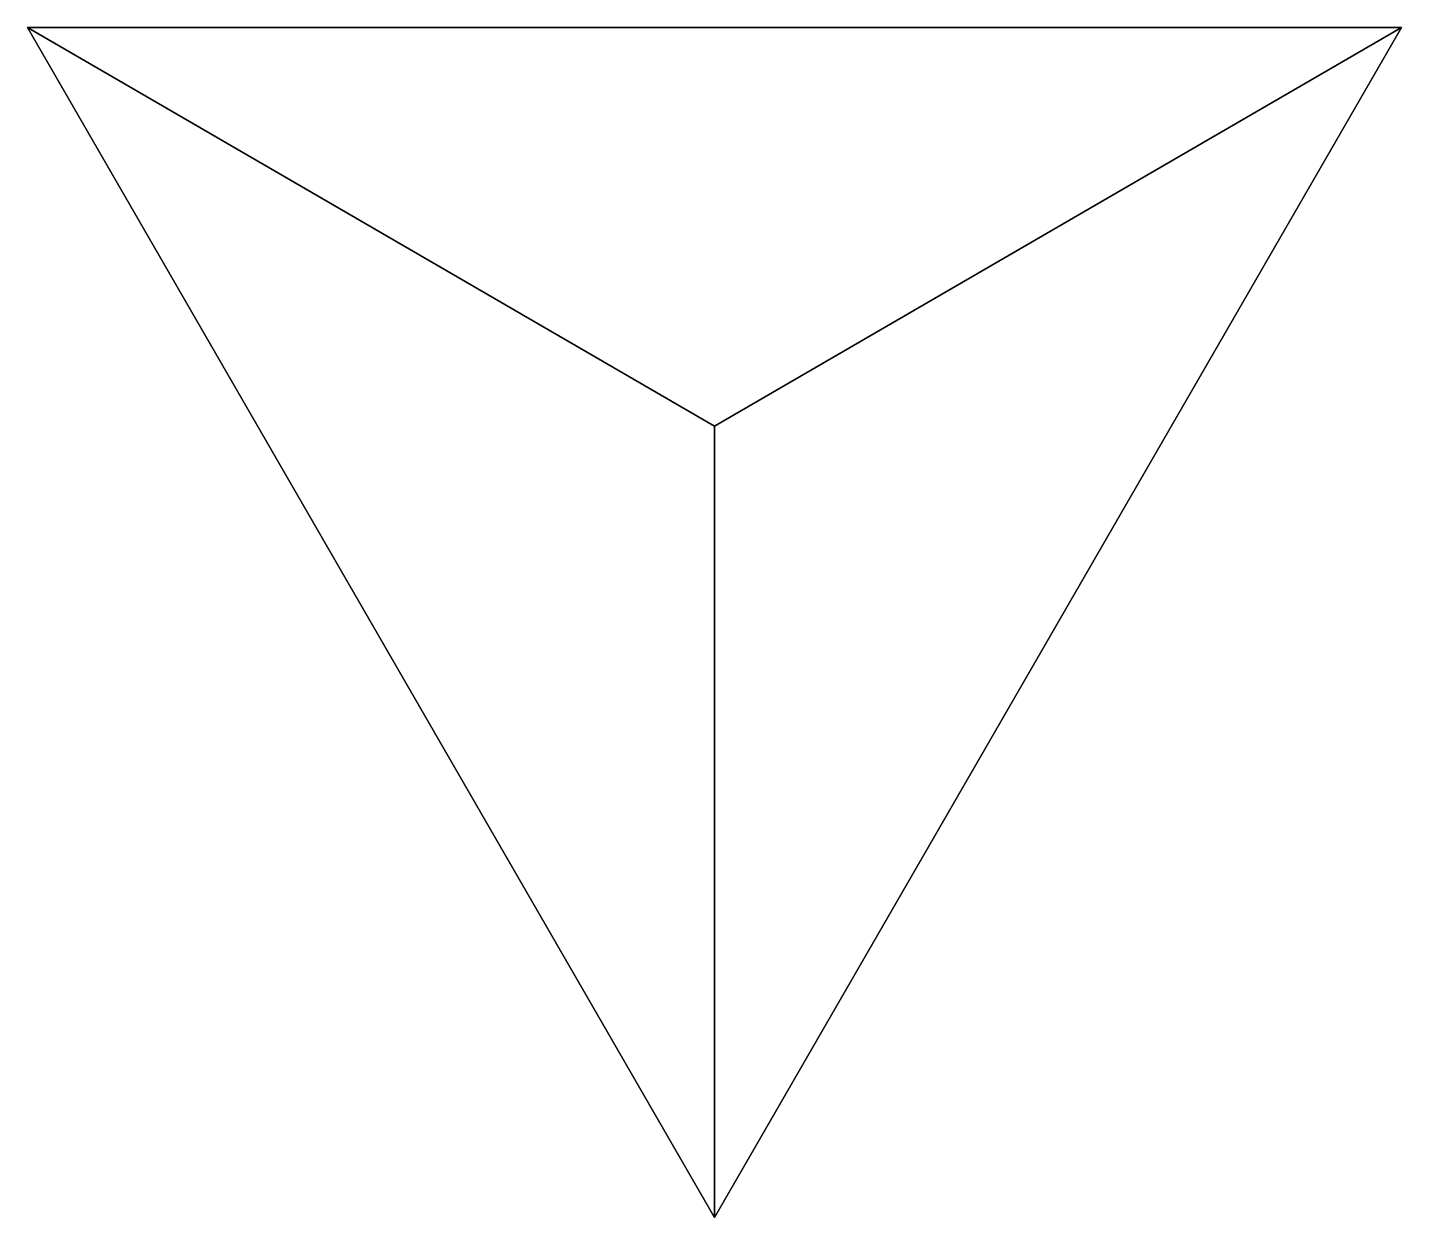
# Model space of a CAD drawing. Extents: x -1.63 to 1.63, y -1.88 to 0.94.
import ezdxf

# ---------------------------------------------------------------- set-up
doc = ezdxf.new("R2010")
doc.units = 0
doc.layers.add('Poliedro01', color=144, linetype='CONTINUOUS')

msp = doc.modelspace()

# ---------------------------------------------------------------- meshes
at = {"layer": 'Poliedro01', "color": 144}
mesh = msp.add_polyface(dxfattribs=at)
corners = [(0, -0.003871, 2.680768), (0, -1.884324, 0.010457), (1.632993, 0.944098, 0.015932), (-1.632993, 0.944098, 0.015932)]
mesh.append_faces([[corners[k] for k in face] for face in [(1, 2, 0), (2, 3, 0), (3, 1, 0), (3, 2, 1)]])

doc.saveas('drawing.dxf')
